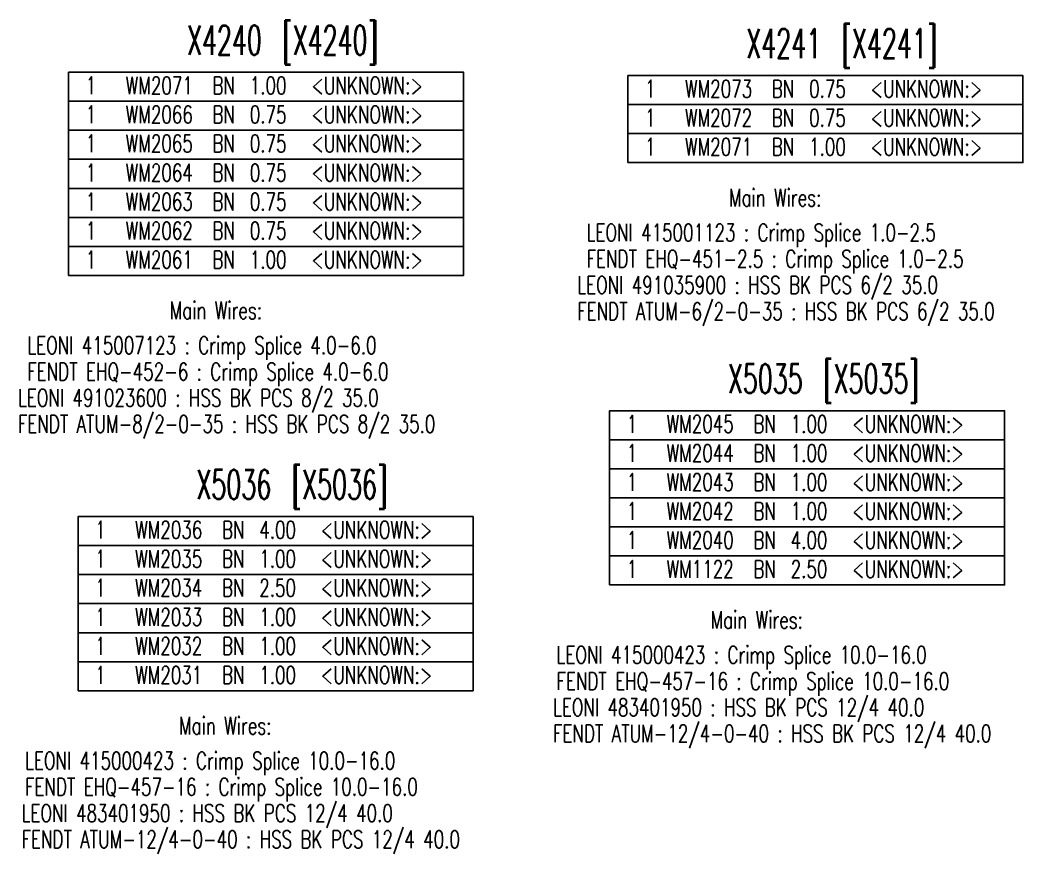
# Model space of a CAD drawing. Header units: millimetres. Extents: x -1 to 4489, y 0 to 1364.
# Drawn here: x 3144 to 3316.1, y 514.8 to 657.9 of the extents above; entities that cross this region are included whole.
import ezdxf

# ---------------------------------------------------------------- set-up
doc = ezdxf.new("R2010")
doc.units = ezdxf.units.MM
doc.styles.add('HS-COMP-DESCRIPTION', font='ROMANS.SHX', dxfattribs={"width": 0.6, "height": 5})
doc.styles.add('HS-PART-NO', font='ROMANS.SHX', dxfattribs={"width": 0.7, "height": 3})
doc.styles.add('HS-WIRE', font='ROMANS.SHX', dxfattribs={"width": 0.7, "height": 3})

msp = doc.modelspace()

# ---------------------------------------------------------------- linework, layer by layer
at = {"color": 7, "linetype": 'Continuous'}
for points in [[(3152.31, 643.98), (3152.31, 648.96), (3220.11, 648.96), (3220.11, 643.98), (3152.31, 643.98)], [(3248.31, 643.41), (3248.31, 648.39), (3316.11, 648.39), (3316.11, 643.41), (3248.31, 643.41)], [(3152.31, 639), (3152.31, 643.98), (3220.11, 643.98), (3220.11, 639), (3152.31, 639)], [(3248.31, 638.43), (3248.31, 643.41), (3316.11, 643.41), (3316.11, 638.43), (3248.31, 638.43)], [(3152.31, 634.02), (3152.31, 639), (3220.11, 639), (3220.11, 634.02), (3152.31, 634.02)], [(3248.31, 633.45), (3248.31, 638.43), (3316.11, 638.43), (3316.11, 633.45), (3248.31, 633.45)], [(3152.31, 629.04), (3152.31, 634.02), (3220.11, 634.02), (3220.11, 629.04), (3152.31, 629.04)], [(3152.31, 624.06), (3152.31, 629.04), (3220.11, 629.04), (3220.11, 624.06), (3152.31, 624.06)], [(3152.31, 619.08), (3152.31, 624.06), (3220.11, 624.06), (3220.11, 619.08), (3152.31, 619.08)], [(3152.31, 614.1), (3152.31, 619.08), (3220.11, 619.08), (3220.11, 614.1), (3152.31, 614.1)], [(3245.15, 585.9), (3245.15, 590.88), (3312.95, 590.88), (3312.95, 585.9), (3245.15, 585.9)], [(3245.15, 580.92), (3245.15, 585.9), (3312.95, 585.9), (3312.95, 580.92), (3245.15, 580.92)], [(3245.15, 575.94), (3245.15, 580.92), (3312.95, 580.92), (3312.95, 575.94), (3245.15, 575.94)], [(3245.15, 570.96), (3245.15, 575.94), (3312.95, 575.94), (3312.95, 570.96), (3245.15, 570.96)], [(3153.93, 567.75), (3153.93, 572.73), (3221.73, 572.73), (3221.73, 567.75), (3153.93, 567.75)], [(3245.15, 565.98), (3245.15, 570.96), (3312.95, 570.96), (3312.95, 565.98), (3245.15, 565.98)], [(3153.93, 562.77), (3153.93, 567.75), (3221.73, 567.75), (3221.73, 562.77), (3153.93, 562.77)], [(3245.15, 561), (3245.15, 565.98), (3312.95, 565.98), (3312.95, 561), (3245.15, 561)], [(3153.93, 557.79), (3153.93, 562.77), (3221.73, 562.77), (3221.73, 557.79), (3153.93, 557.79)], [(3153.93, 552.81), (3153.93, 557.79), (3221.73, 557.79), (3221.73, 552.81), (3153.93, 552.81)], [(3153.93, 547.83), (3153.93, 552.81), (3221.73, 552.81), (3221.73, 547.83), (3153.93, 547.83)], [(3153.93, 542.85), (3153.93, 547.83), (3221.73, 547.83), (3221.73, 542.85), (3153.93, 542.85)]]:
    msp.add_lwpolyline(points, dxfattribs=at)

# ---------------------------------------------------------------- texts
at = {"color": 5, "linetype": 'Continuous', "style": 'HS-COMP-DESCRIPTION', "width": 0.6}
for s, p in [(' [X4240]', (3186.9, 651.96)), (' [X4241]', (3282.9, 651.39)), (' [X5035]', (3279.74, 593.88)), (' [X5036]', (3188.52, 575.73))]:
    msp.add_text(s, height=5, dxfattribs=at).set_placement(p)
at = {"color": 42, "linetype": 'Continuous', "style": 'HS-COMP-DESCRIPTION', "width": 0.6}
for s, p in [('X4240', (3172.62, 651.96)), ('X4241', (3268.62, 651.39)), ('X5035', (3265.45, 593.88)), ('X5036', (3174.23, 575.73))]:
    msp.add_text(s, height=5, dxfattribs=at).set_placement(p)
at = {"color": 7, "linetype": 'Continuous', "style": 'HS-WIRE', "width": 0.7}
for p in [(3153.81, 645.18), (3249.81, 644.61), (3153.81, 640.2), (3249.81, 639.63), (3153.81, 635.22), (3249.81, 634.65), (3153.81, 630.24), (3153.81, 625.26), (3153.81, 620.28), (3153.81, 615.3), (3246.65, 587.1), (3246.65, 582.12), (3246.65, 577.14), (3246.65, 572.16), (3155.43, 568.95), (3246.65, 567.18), (3155.43, 563.97), (3246.65, 562.2), (3155.43, 558.99), (3155.43, 554.01), (3155.43, 549.03), (3155.43, 544.05)]:
    msp.add_text(' 1  ', height=3, dxfattribs=at).set_placement(p)
at = {"color": 92, "linetype": 'Continuous', "style": 'HS-WIRE', "width": 0.7}
for s, p in [('WM2071 ', (3162.11, 645.18)), ('BN ', (3177.01, 645.18)), ('1.00 ', (3183.41, 645.18)), (' <UNKNOWN:>  ', (3192.51, 645.18)), ('WM2073 ', (3258.11, 644.61)), ('BN ', (3273.01, 644.61)), ('0.75 ', (3279.41, 644.61)), (' <UNKNOWN:>  ', (3288.51, 644.61)), ('WM2066 ', (3162.11, 640.2)), ('BN ', (3177.01, 640.2)), ('0.75 ', (3183.41, 640.2)), (' <UNKNOWN:>  ', (3192.51, 640.2)), ('WM2072 ', (3258.11, 639.63)), ('BN ', (3273.01, 639.63)), ('0.75 ', (3279.41, 639.63)), (' <UNKNOWN:>  ', (3288.51, 639.63)), ('WM2065 ', (3162.11, 635.22)), ('BN ', (3177.01, 635.22)), ('0.75 ', (3183.41, 635.22)), (' <UNKNOWN:>  ', (3192.51, 635.22)), ('WM2071 ', (3258.11, 634.65)), ('BN ', (3273.01, 634.65)), ('1.00 ', (3279.41, 634.65)), (' <UNKNOWN:>  ', (3288.51, 634.65)), ('WM2064 ', (3162.11, 630.24)), ('BN ', (3177.01, 630.24)), ('0.75 ', (3183.41, 630.24)), (' <UNKNOWN:>  ', (3192.51, 630.24)), ('WM2063 ', (3162.11, 625.26)), ('BN ', (3177.01, 625.26)), ('0.75 ', (3183.41, 625.26)), (' <UNKNOWN:>  ', (3192.51, 625.26)), ('WM2062 ', (3162.11, 620.28)), ('BN ', (3177.01, 620.28)), ('0.75 ', (3183.41, 620.28)), (' <UNKNOWN:>  ', (3192.51, 620.28)), ('WM2061 ', (3162.11, 615.3)), ('BN ', (3177.01, 615.3)), ('1.00 ', (3183.41, 615.3)), (' <UNKNOWN:>  ', (3192.51, 615.3)), ('WM2045 ', (3254.95, 587.1)), ('BN ', (3269.85, 587.1)), ('1.00 ', (3276.25, 587.1)), (' <UNKNOWN:>  ', (3285.35, 587.1)), ('WM2044 ', (3254.95, 582.12)), ('BN ', (3269.85, 582.12)), ('1.00 ', (3276.25, 582.12)), (' <UNKNOWN:>  ', (3285.35, 582.12)), ('WM2043 ', (3254.95, 577.14)), ('BN ', (3269.85, 577.14)), ('1.00 ', (3276.25, 577.14)), (' <UNKNOWN:>  ', (3285.35, 577.14)), ('WM2042 ', (3254.95, 572.16)), ('BN ', (3269.85, 572.16)), ('1.00 ', (3276.25, 572.16)), (' <UNKNOWN:>  ', (3285.35, 572.16)), ('WM2036 ', (3163.73, 568.95)), ('BN ', (3178.63, 568.95)), ('4.00 ', (3185.03, 568.95)), (' <UNKNOWN:>  ', (3194.13, 568.95)), ('WM2040 ', (3254.95, 567.18)), ('BN ', (3269.85, 567.18)), ('4.00 ', (3276.25, 567.18)), (' <UNKNOWN:>  ', (3285.35, 567.18)), ('WM2035 ', (3163.73, 563.97)), ('BN ', (3178.63, 563.97)), ('1.00 ', (3185.03, 563.97)), (' <UNKNOWN:>  ', (3194.13, 563.97)), ('WM1122 ', (3254.95, 562.2)), ('BN ', (3269.85, 562.2)), ('2.50 ', (3276.25, 562.2)), (' <UNKNOWN:>  ', (3285.35, 562.2)), ('WM2034 ', (3163.73, 558.99)), ('BN ', (3178.63, 558.99)), ('2.50 ', (3185.03, 558.99)), (' <UNKNOWN:>  ', (3194.13, 558.99)), ('WM2033 ', (3163.73, 554.01)), ('BN ', (3178.63, 554.01)), ('1.00 ', (3185.03, 554.01)), (' <UNKNOWN:>  ', (3194.13, 554.01)), ('WM2032 ', (3163.73, 549.03)), ('BN ', (3178.63, 549.03)), ('1.00 ', (3185.03, 549.03)), (' <UNKNOWN:>  ', (3194.13, 549.03)), ('WM2031 ', (3163.73, 544.05)), ('BN ', (3178.63, 544.05)), ('1.00 ', (3185.03, 544.05)), (' <UNKNOWN:>  ', (3194.13, 544.05))]:
    msp.add_text(s, height=3, dxfattribs=at).set_placement(p)
at = {"color": 1, "linetype": 'Continuous', "style": 'HS-PART-NO', "width": 0.7}
for p in [(3265.66, 625.95), (3169.66, 606.6), (3262.5, 553.5), (3171.28, 535.35)]:
    msp.add_text('Main Wires: ', height=3, dxfattribs=at).set_placement(p)
at = {"color": 200, "linetype": 'Continuous', "style": 'HS-PART-NO', "width": 0.7}
for s, p in [('LEONI 415001123 : Crimp Splice 1.0-2.5', (3241.21, 619.95)), ('FENDT EHQ-451-2.5 : Crimp Splice 1.0-2.5', (3241.21, 615.45)), ('LEONI 491035900 : HSS BK PCS 6/2 35.0', (3239.61, 610.95)), ('FENDT ATUM-6/2-0-35 : HSS BK PCS 6/2 35.0', (3239.61, 606.45)), ('LEONI 415007123 : Crimp Splice 4.0-6.0', (3145.21, 600.6)), ('FENDT EHQ-452-6 : Crimp Splice 4.0-6.0', (3145.21, 596.1)), ('LEONI 491023600 : HSS BK PCS 8/2 35.0', (3143.61, 591.6)), ('FENDT ATUM-8/2-0-35 : HSS BK PCS 8/2 35.0', (3143.61, 587.1)), ('LEONI 415000423 : Crimp Splice 10.0-16.0', (3236.05, 547.5)), ('FENDT EHQ-457-16 : Crimp Splice 10.0-16.0', (3236.05, 543)), ('LEONI 483401950 : HSS BK PCS 12/4 40.0', (3235.45, 538.5)), ('FENDT ATUM-12/4-0-40 : HSS BK PCS 12/4 40.0', (3235.45, 534)), ('LEONI 415000423 : Crimp Splice 10.0-16.0', (3144.83, 529.35)), ('FENDT EHQ-457-16 : Crimp Splice 10.0-16.0', (3144.83, 524.85)), ('LEONI 483401950 : HSS BK PCS 12/4 40.0', (3144.23, 520.35)), ('FENDT ATUM-12/4-0-40 : HSS BK PCS 12/4 40.0', (3144.23, 515.85))]:
    msp.add_text(s, height=3, dxfattribs=at).set_placement(p)

doc.saveas('drawing.dxf')
